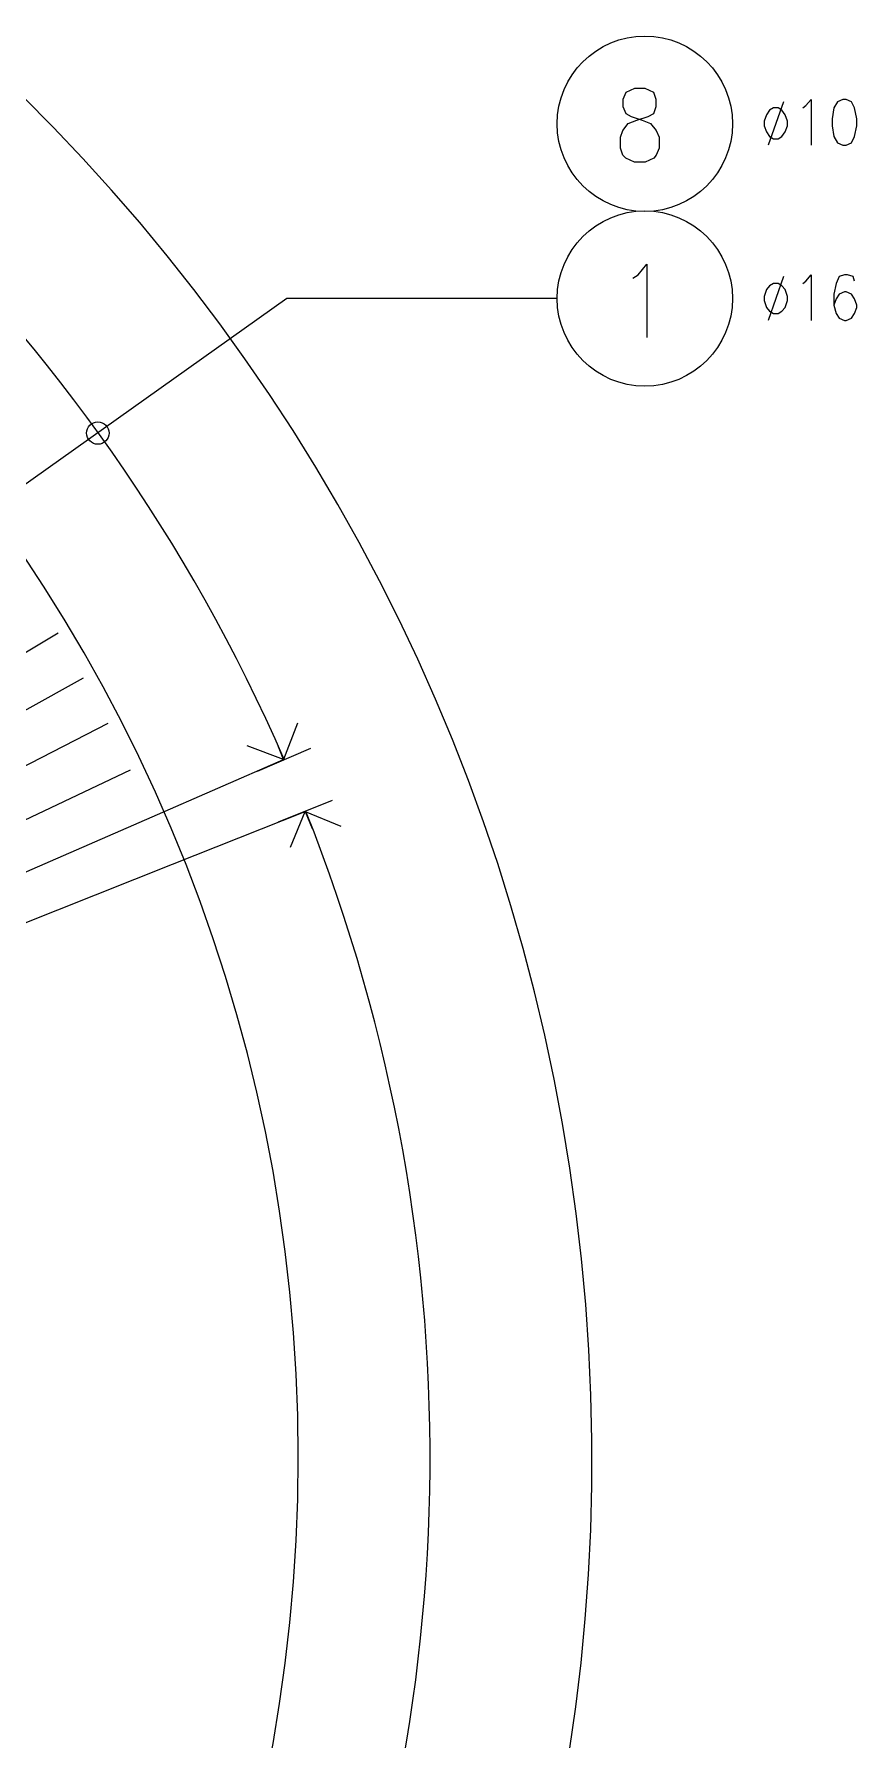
# Model space of a CAD drawing. Extents: x 157 to 1652, y -82 to 500.
# Drawn here: x 543.8 to 577.6, y 165.3 to 235.4 of the extents above; entities that cross this region are included whole.
import ezdxf

# ---------------------------------------------------------------- set-up
doc = ezdxf.new("R2010")
doc.units = 0
doc.header["$MEASUREMENT"] = 0
for name, color, linetype in [('PDF_BARRAS-EN-VISTA-25', 4, 'Continuous'), ('PDF_CONTORNO-ENCOFRADO-25', 2, 'Continuous'), ('PDF_LINEAS-POS-ARMADURA', 4, 'Continuous')]:
    doc.layers.add(name, color=color, linetype=linetype)

msp = doc.modelspace()

# ---------------------------------------------------------------- linework, layer by layer
at = {"layer": 'PDF_BARRAS-EN-VISTA-25', "color": 5, "lineweight": 25}
msp.add_lwpolyline([(568.49, 233.147), (568.141, 232.989), (568.014, 232.703), (568.014, 232.417), (568.141, 232.131), (568.363, 232.004), (568.807, 231.846), (569.156, 231.719), (569.379, 231.433), (569.506, 231.147), (569.506, 230.703), (569.379, 230.417), (569.283, 230.29), (568.934, 230.131), (568.49, 230.131), (568.141, 230.29), (568.014, 230.417), (567.918, 230.703), (567.918, 231.147), (568.014, 231.433), (568.236, 231.719), (568.585, 231.846), (569.061, 232.004), (569.283, 232.131), (569.379, 232.417), (569.379, 232.703), (569.283, 232.989), (568.934, 233.147)], close=True, dxfattribs=at)
at = {"layer": 'PDF_BARRAS-EN-VISTA-25', "lineweight": 25}
for points in [[(574.617, 232.608), (573.982, 230.83)], [(575.41, 232.354), (575.537, 232.449), (575.76, 232.703), (575.76, 230.83)], [(574.617, 225.433), (573.982, 223.624)], [(575.41, 225.147), (575.537, 225.243), (575.76, 225.497), (575.76, 223.624)], [(577.537, 225.243), (577.474, 225.433), (577.252, 225.497), (577.125, 225.497), (576.903, 225.433), (576.776, 225.147), (576.68, 224.703), (576.68, 224.258), (576.776, 223.909), (576.903, 223.719), (577.125, 223.624), (577.188, 223.624), (577.41, 223.719), (577.537, 223.909), (577.633, 224.163), (577.633, 224.258), (577.537, 224.512), (577.41, 224.703), (577.188, 224.798), (577.125, 224.798), (576.903, 224.703), (576.776, 224.512), (576.68, 224.258)]]:
    msp.add_lwpolyline(points, dxfattribs=at)
for points in [[(577.061, 232.703), (576.839, 232.608), (576.68, 232.354), (576.617, 231.909), (576.617, 231.624), (576.68, 231.179), (576.839, 230.925), (577.061, 230.83), (577.188, 230.83), (577.41, 230.925), (577.537, 231.179), (577.633, 231.624), (577.633, 231.909), (577.537, 232.354), (577.41, 232.608), (577.188, 232.703)], [(574.204, 232.354), (574.045, 232.258), (573.918, 232.068), (573.823, 231.814), (573.823, 231.624), (573.918, 231.37), (574.045, 231.179), (574.204, 231.084), (574.395, 231.084), (574.553, 231.179), (574.68, 231.37), (574.776, 231.624), (574.776, 231.814), (574.68, 232.068), (574.553, 232.258), (574.395, 232.354)], [(574.204, 225.147), (574.045, 225.052), (573.918, 224.893), (573.823, 224.608), (573.823, 224.449), (573.918, 224.163), (574.045, 224.004), (574.204, 223.909), (574.395, 223.909), (574.553, 224.004), (574.68, 224.163), (574.776, 224.449), (574.776, 224.608), (574.68, 224.893), (574.553, 225.052), (574.395, 225.147)]]:
    msp.add_lwpolyline(points, close=True, dxfattribs=at)
at = {"layer": 'PDF_BARRAS-EN-VISTA-25', "color": 5, "lineweight": 25}
for points in [[(568.426, 225.37), (568.649, 225.497), (568.998, 225.941), (568.998, 222.925)], [(504.363, 186.576), (544.807, 210.798)], [(498.68, 182.735), (545.855, 208.957)], [(504.966, 185.528), (546.871, 207.084)], [(499.029, 182.036), (547.791, 205.179)], [(505.474, 184.417), (548.68, 203.242)], [(499.347, 181.338), (549.506, 201.306)]]:
    msp.add_lwpolyline(points, dxfattribs=at)
at = {"layer": 'PDF_BARRAS-EN-VISTA-25', "lineweight": 25}
for centre in [(568.918, 231.703), (568.918, 224.528)]:
    msp.add_circle(centre, 3.603, dxfattribs=at)
at = {"layer": 'PDF_CONTORNO-ENCOFRADO-25', "lineweight": 25}
for centre, start, end in [((488.299, 176.925), 0.0137, 90.0137), ((488.299, 176.957), 269.9863, 359.9863)]:
    msp.add_arc(centre, 66.381, start, end, dxfattribs=at)
at = {"layer": 'PDF_LINEAS-POS-ARMADURA', "color": 2, "lineweight": 25}
for points in [[(534.49, 210.544), (554.204, 224.544), (565.315, 224.544)], [(548.68, 203.242), (554.077, 205.592), (553.791, 206.29)], [(552.998, 205.116), (555.188, 206.068)], [(556.077, 203.909), (553.855, 203.02)], [(549.506, 201.306), (554.966, 203.465), (555.252, 202.766)]]:
    msp.add_lwpolyline(points, dxfattribs=at)
at = {"layer": 'PDF_LINEAS-POS-ARMADURA', "lineweight": 25}
for points in [[(554.649, 207.084), (554.077, 205.592), (552.585, 206.163)], [(554.363, 202.004), (554.966, 203.465), (556.426, 202.862)]]:
    msp.add_lwpolyline(points, dxfattribs=at)
at = {"layer": 'PDF_LINEAS-POS-ARMADURA', "color": 2, "lineweight": 25}
msp.add_circle((546.442, 219.004), 0.46, dxfattribs=at)
for centre, radius, start, end in [((488.283, 176.941), 78.461, 281.92566, 258.07434), ((488.283, 176.898), 71.806, 23.55988, 113.07251), ((488.324, 176.941), 71.751, 292.13243, 21.69572)]:
    msp.add_arc(centre, radius, start, end, dxfattribs=at)

doc.saveas('drawing.dxf')
